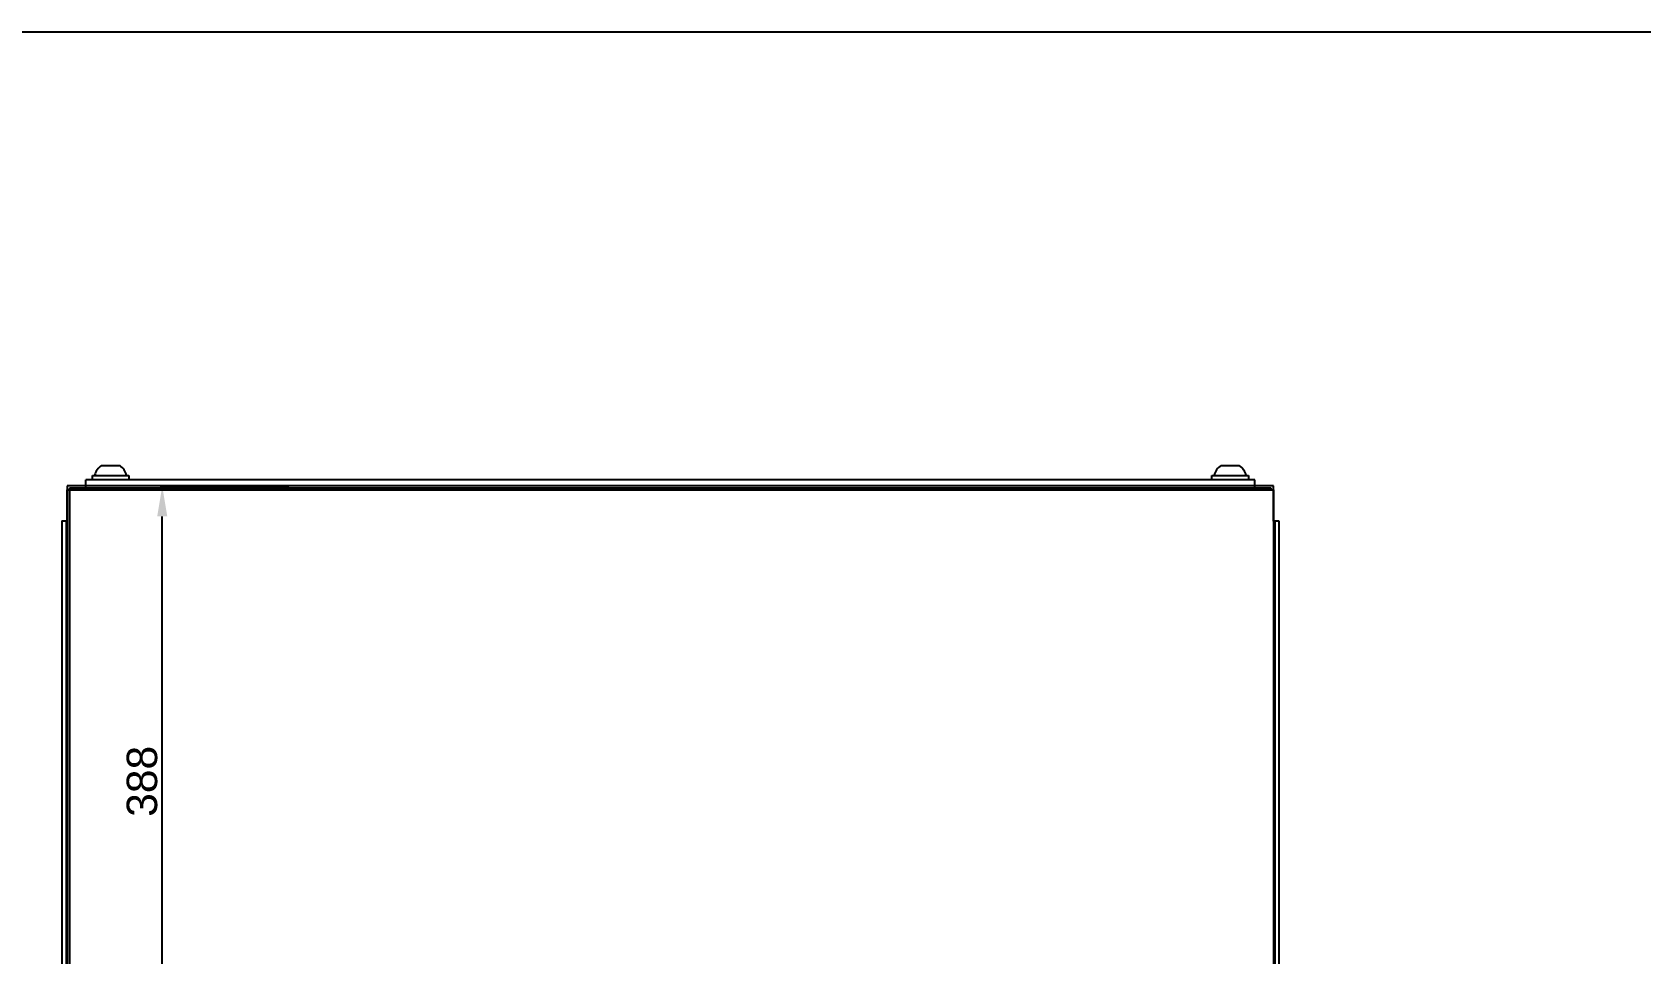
# Model space of a CAD drawing. Header units: millimetres. Extents: x 46611 to 59290, y 36233 to 38835.
# Drawn here: x 51894 to 52951, y 38230 to 38835 of the extents above; entities that cross this region are included whole.
import ezdxf

# ---------------------------------------------------------------- set-up
doc = ezdxf.new("R2010")
doc.units = ezdxf.units.MM
doc.layers.add('! NO PLOT !', color=7, linetype='Continuous', true_color=0xff75dd, plot=False)
doc.layers.add('000-PI-ORMAR', color=2, linetype='Continuous')
doc.layers.add('000-PI_TEXT', color=7, linetype='Continuous')
doc.styles.get("Standard").update_dxf_attribs({"font": 'arial.ttf'})
doc.dimstyles.new('ISO-25-lb', dxfattribs={"dimtxt": 8, "dimasz": 8, "dimexe": 1.25, "dimexo": 0.625, "dimtad": 1, "dimtxsty": 'Standard', "dimcen": 5, "dimadec": 0, "dimazin": 0, "dimtfac": 1, "dimtmove": 0, "dimatfit": 3, "dimfxl": 1, "dimarcsym": 0})

# ---------------------------------------------------------------- blocks, each defined once
blk = doc.blocks.new('*D136')
at = {"layer": '000-PI_TEXT', "color": 0, "linetype": 'Continuous', "lineweight": -2, "ltscale": 0.25, "transparency": 16777216}
for p, q in [((52062.8, 38537), (51978.5, 38537)), ((51979.8, 38169), (51979.8, 38517)), ((52062.8, 38149), (51978.5, 38149))]:
    blk.add_line(p, q, dxfattribs=at)
at = {"layer": '000-PI_TEXT', "color": 0, "ltscale": 0.25, "transparency": 16777216}
for points in [[(51976.5, 38517), (51983.1, 38517), (51979.8, 38537)], [(51976.5, 38169), (51983.1, 38169), (51979.8, 38149)]]:
    blk.add_solid(points, dxfattribs=at)
at = {"layer": 'Defpoints', "color": 0, "ltscale": 0.25, "transparency": 16777216}
for p in [(51979.8, 38537), (52063.4, 38537), (52063.4, 38149)]:
    blk.add_point(p, dxfattribs=at)
at = {"layer": '000-PI_TEXT', "color": 0, "ltscale": 0.25, "transparency": 16777216, "insert": (51966.6, 38343), "char_height": 20, "attachment_point": 5, "rotation": 90}
blk.add_mtext('388', dxfattribs=at)

msp = doc.modelspace()

# ---------------------------------------------------------------- linework, layer by layer
at = {"layer": '! NO PLOT !', "ltscale": 0.25}
msp.add_lwpolyline([(51000.529, 38835.162), (51000.529, 36233.383), (54900.529, 36233.383), (54900.529, 36233.383), (54900.529, 36233.383), (54900.529, 38835.162), (51000.529, 38835.162)], dxfattribs=at)
at = {"layer": '000-PI-ORMAR'}
for p, q in [((51939.903, 38550.528), (51951.903, 38550.528)), ((52674.903, 38550.528), (52686.903, 38550.528)), ((51929.653, 38534.528), (51929.653, 38541.028)), ((52697.153, 38541.028), (51929.653, 38541.028)), ((51933.903, 38543.928), (51957.903, 38543.928)), ((51933.903, 38541.028), (51933.903, 38543.928)), ((51957.903, 38543.928), (51957.903, 38541.028)), ((52668.903, 38543.928), (52692.903, 38543.928)), ((52668.903, 38541.028), (52668.903, 38543.928)), ((52692.903, 38543.928), (52692.903, 38541.028)), ((52697.153, 38534.528), (52697.153, 38541.028)), ((51917.391, 38534.528), (52709.391, 38534.528)), ((51917.391, 36550.028), (51917.391, 38534.528)), ((51929.653, 38537.028), (51917.403, 38537.028)), ((51917.403, 38537.028), (51917.403, 38534.528)), ((51917.403, 38534.528), (51917.403, 36550.028)), ((51929.653, 38535.528), (51918.903, 38535.528)), ((51918.903, 38535.528), (51918.903, 38534.528)), ((51918.903, 38534.528), (51918.903, 36550.028)), ((52697.153, 38537.028), (51929.653, 38537.028)), ((52697.153, 38535.528), (51929.653, 38535.528)), ((52709.403, 38537.028), (52697.153, 38537.028)), ((52707.903, 38535.528), (52697.153, 38535.528)), ((52707.903, 38534.528), (52707.903, 38535.528)), ((52709.391, 38534.528), (52709.391, 36550.028)), ((52709.403, 38513.89), (52709.403, 38537.028)), ((51913.903, 38514.028), (51916.621, 38514.028)), ((51913.903, 38514.028), (51913.903, 36563.028)), ((51916.621, 38514.028), (51917.391, 38513.892)), ((51916.621, 38514.028), (51916.621, 36563.028)), ((52709.391, 38513.888), (52710.184, 38514.028)), ((52710.184, 38514.028), (52712.903, 38514.028)), ((52710.184, 38514.028), (52710.184, 36563.028)), ((52712.903, 38514.028), (52712.903, 36563.028))]:
    msp.add_line(p, q, dxfattribs=at)
for centre, start, end in [((51946.298, 38541.333), 124.82083, 166.605416), ((51945.507, 38541.333), 13.394584, 55.17917), ((52681.298, 38541.333), 124.82083, 166.605416), ((52680.507, 38541.333), 13.394584, 55.17917)]:
    msp.add_arc(centre, 11.2, start, end, dxfattribs=at)

# ---------------------------------------------------------------- dimensions: what is measured, and where the dimension line sits
at = {"layer": '000-PI_TEXT', "ltscale": 0.25}
dim = msp.add_linear_dim(base=(51979.792, 38537.028), p1=(52063.403, 38149.028), p2=(52063.403, 38537.028), angle=90, dimstyle='ISO-25-lb', override={"dimtxt": 20, "dimasz": 20, "dimgap": 3}, dxfattribs=at)
dim.commit()
dim.dimension.update_dxf_attribs({"geometry": '*D136', "text_midpoint": (51966.574, 38343.028)})

doc.saveas('drawing.dxf')
